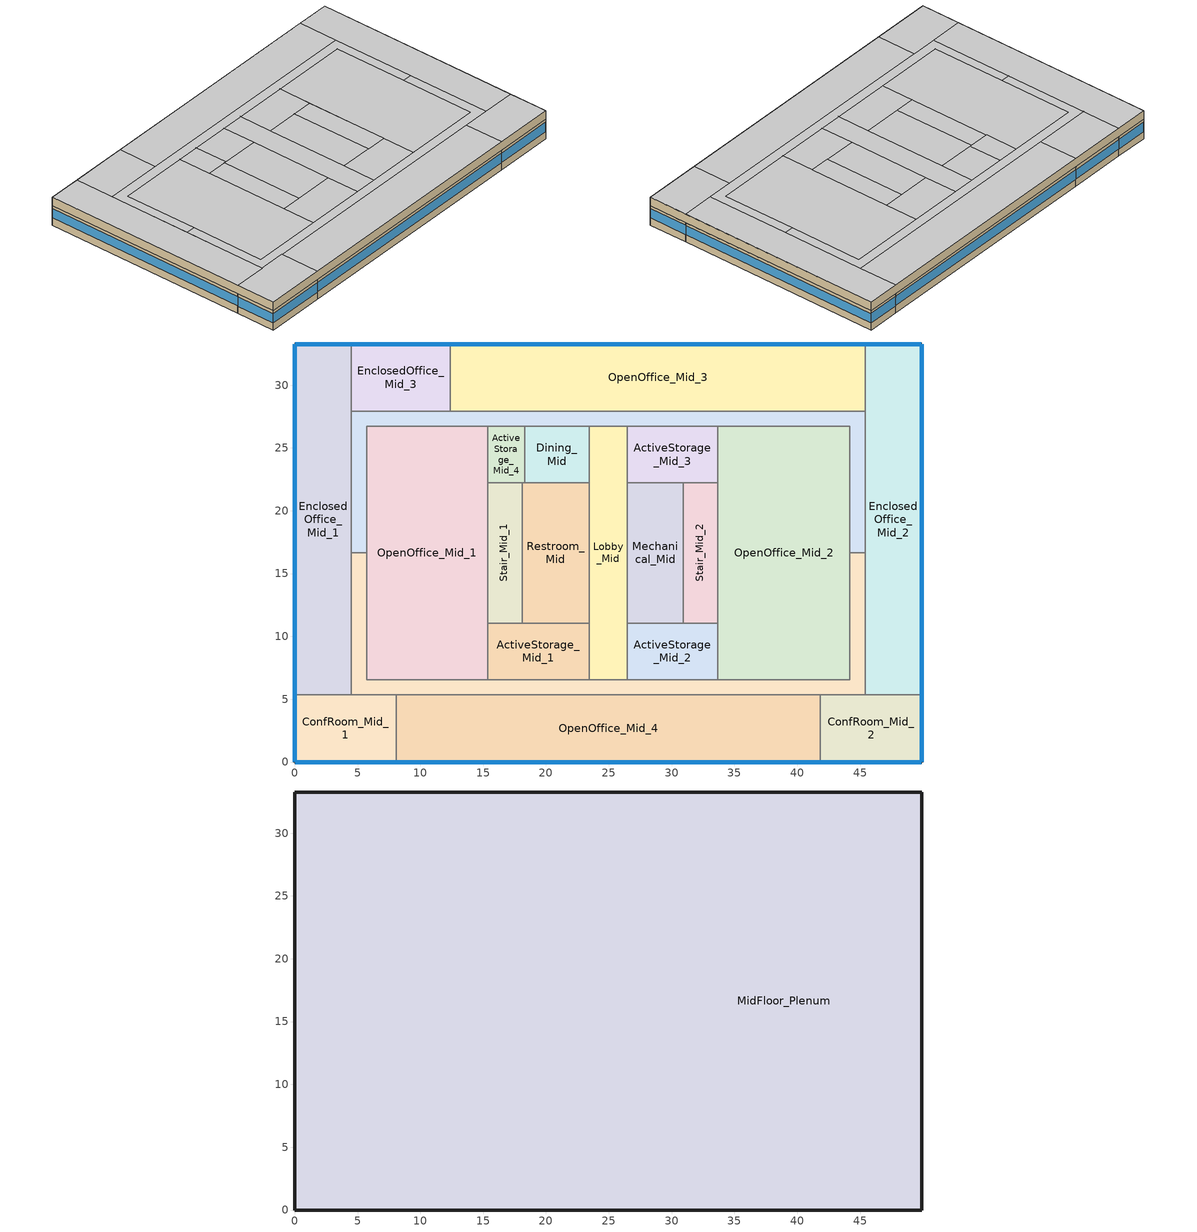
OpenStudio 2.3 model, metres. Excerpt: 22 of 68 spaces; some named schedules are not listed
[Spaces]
ActiveStorage_Mid_1
 floor to FirstFloor_Plenum: 23.43,11.04 23.43,6.56 15.35,6.56 15.35,11.04 z3.96
 wall to Restroom_Mid: 23.43,11.04 18.1,11.04 z3.96:6.71
 wall to OpenOffice_Mid_1: 15.35,11.04 15.35,6.56 z3.96:6.71
 wall to Corridor_Mid_1: 15.35,6.56 23.43,6.56 z3.96:6.71
 wall to Lobby_Mid: 23.43,6.56 23.43,11.04 z3.96:6.71
 wall to Stair_Mid_1: 18.1,11.04 15.35,11.04 z3.96:6.71
EnclosedOffice_Mid_1
 floor to FirstFloor_Plenum: 4.5,33.27 4.5,5.34 0,5.34 0,33.27 z3.96
 wall outside: 4.5,33.27 0,33.27 0,5.34 z3.96:6.71
 wall to EnclosedOffice_Mid_3: 4.5,27.93 4.5,33.27 z3.96:6.71
 wall to Corridor_Mid_2: 4.5,16.64 4.5,27.93 z3.96:6.71
 wall to ConfRoom_Mid_1: 0,5.34 4.5,5.34 z3.96:6.71
 wall to Corridor_Mid_1: 4.5,5.34 4.5,16.64 z3.96:6.71
 window: 4.48,33.27 0.03,33.27 z4.98:6.31; 0,33.25 0,5.37 z4.98:6.29
Corridor_Mid_1
 floor to FirstFloor_Plenum: 45.41,16.64 45.41,5.34 4.5,5.34 4.5,16.64 5.72,16.64 5.72,6.56 44.19,6.56 44.19,16.64 z3.96
 wall to Lobby_Mid: 26.48,6.56 23.43,6.56 z3.96:6.71
 wall to ConfRoom_Mid_2: 41.84,5.34 45.41,5.34 z3.96:6.71
 wall to OpenOffice_Mid_1: 15.35,6.56 5.72,6.56 5.72,16.64 z3.96:6.71
 wall to ConfRoom_Mid_1: 4.5,5.34 8.07,5.34 z3.96:6.71
 wall to ActiveStorage_Mid_2: 33.67,6.56 26.48,6.56 z3.96:6.71
 wall to OpenOffice_Mid_4: 8.07,5.34 16.57,5.34 33.34,5.34 41.84,5.34 z3.96:6.71
 wall to Corridor_Mid_2: 5.72,16.64 4.5,16.64 / 45.41,16.64 44.19,16.64 z3.96:6.71
 wall to OpenOffice_Mid_2: 44.19,16.64 44.19,6.56 33.67,6.56 z3.96:6.71
 wall to EnclosedOffice_Mid_2: 45.41,5.34 45.41,16.64 z3.96:6.71
OpenOffice_Mid_2
 floor to FirstFloor_Plenum: 44.19,26.71 44.19,6.56 33.67,6.56 33.67,26.71 z3.96
 wall to Corridor_Mid_2: 44.19,16.64 44.19,26.71 33.67,26.71 z3.96:6.71
 wall to ActiveStorage_Mid_2: 33.67,11.04 33.67,6.56 z3.96:6.71
 wall to Stair_Mid_2: 33.67,22.23 33.67,11.04 z3.96:6.71
 wall to ActiveStorage_Mid_3: 33.67,26.71 33.67,22.23 z3.96:6.71
ActiveStorage_Mid_2
 floor to FirstFloor_Plenum: 33.67,11.04 33.67,6.56 26.48,6.56 26.48,11.04 z3.96
 wall to Mechanical_Mid: 30.93,11.04 26.48,11.04 z3.96:6.71
 wall to Lobby_Mid: 26.48,11.04 26.48,6.56 z3.96:6.71
 wall to Stair_Mid_2: 33.67,11.04 30.93,11.04 z3.96:6.71
Stair_Mid_2
 floor to FirstFloor_Plenum: 33.67,22.23 33.67,11.04 30.93,11.04 30.93,22.23 z3.96
 wall to Mechanical_Mid: 30.93,22.23 30.93,11.04 z3.96:6.71
 wall to ActiveStorage_Mid_3: 33.67,22.23 30.93,22.23 z3.96:6.71
ActiveStorage_Mid_3
 floor to FirstFloor_Plenum: 33.67,26.71 33.67,22.23 26.48,22.23 26.48,26.71 z3.96
 wall to Mechanical_Mid: 26.48,22.23 30.93,22.23 z3.96:6.71
 wall to Lobby_Mid: 26.48,26.71 26.48,22.23 z3.96:6.71
 wall to Corridor_Mid_2: 33.67,26.71 26.48,26.71 z3.96:6.71
Lobby_Mid
 floor to FirstFloor_Plenum: 26.48,26.71 26.48,6.56 23.43,6.56 23.43,26.71 z3.96
 wall to Restroom_Mid: 23.43,22.23 23.43,11.04 z3.96:6.71
 wall to Mechanical_Mid: 26.48,11.04 26.48,22.23 z3.96:6.71
 wall to Dining_Mid: 23.43,26.71 23.43,22.23 z3.96:6.71
 wall to Corridor_Mid_2: 26.48,26.71 23.43,26.71 z3.96:6.71
Dining_Mid
 floor to FirstFloor_Plenum: 23.43,26.71 23.43,22.23 18.31,22.23 18.31,26.71 z3.96
 wall to Corridor_Mid_2: 23.43,26.71 18.31,26.71 z3.96:6.71
 wall to ActiveStorage_Mid_4: 18.31,26.71 18.31,22.23 z3.96:6.71
 wall to Restroom_Mid: 18.31,22.23 23.43,22.23 z3.96:6.71
ConfRoom_Mid_2
 floor to FirstFloor_Plenum: 49.91,5.34 49.91,0 41.84,0 41.84,5.34 z3.96
 wall outside: 41.84,0 49.91,0 49.91,5.34 z3.96:6.71
 wall to OpenOffice_Mid_4: 41.84,5.34 41.84,0 z3.96:6.71
 wall to EnclosedOffice_Mid_2: 49.91,5.34 45.41,5.34 z3.96:6.71
 window: 41.87,0 49.89,0 / 49.91,0.03 49.91,5.32 z4.98:6.3
Restroom_Mid
 floor to FirstFloor_Plenum: 23.43,22.23 23.43,11.04 18.1,11.04 18.1,22.23 z3.96
 wall to ActiveStorage_Mid_4: 18.31,22.23 18.1,22.23 z3.96:6.71
 wall to Stair_Mid_1: 18.1,22.23 18.1,11.04 z3.96:6.71
Mechanical_Mid
 floor to FirstFloor_Plenum: 30.93,22.23 30.93,11.04 26.48,11.04 26.48,22.23 z3.96
ConfRoom_Mid_1
 floor to FirstFloor_Plenum: 8.07,5.34 8.07,0 0,0 0,5.34 z3.96
 wall outside: 0,5.34 0,0 8.07,0 z3.96:6.71
 wall to OpenOffice_Mid_4: 8.07,0 8.07,5.34 z3.96:6.71
 window: 0.03,0 8.04,0 / 0,5.32 0,0.03 z4.98:6.3
ActiveStorage_Mid_4
 floor to FirstFloor_Plenum: 18.31,26.71 18.31,22.23 15.35,22.23 15.35,26.71 z3.96
 wall to Stair_Mid_1: 15.35,22.23 18.1,22.23 z3.96:6.71
 wall to Corridor_Mid_2: 18.31,26.71 15.35,26.71 z3.96:6.71
 wall to OpenOffice_Mid_1: 15.35,26.71 15.35,22.23 z3.96:6.71
Corridor_Mid_2
 floor to FirstFloor_Plenum: 45.41,27.93 45.41,16.64 44.19,16.64 44.19,26.71 5.72,26.71 5.72,16.64 4.5,16.64 4.5,27.93 z3.96
 wall to EnclosedOffice_Mid_3: 12.39,27.93 10.08,27.93 4.5,27.93 z3.96:6.71
 wall to OpenOffice_Mid_1: 5.72,16.64 5.72,26.71 15.35,26.71 z3.96:6.71
 wall to EnclosedOffice_Mid_2: 45.41,16.64 45.41,27.93 z3.96:6.71
 wall to OpenOffice_Mid_3: 45.41,27.93 12.39,27.93 z3.96:6.71
OpenOffice_Mid_1
 floor to FirstFloor_Plenum: 15.35,26.71 15.35,6.56 5.72,6.56 5.72,26.71 z3.96
 wall to Stair_Mid_1: 15.35,11.04 15.35,22.23 z3.96:6.71
EnclosedOffice_Mid_3
 floor to FirstFloor_Plenum: 12.39,33.27 12.39,27.93 4.5,27.93 4.5,33.27 z3.96
 wall outside: 12.39,33.27 4.5,33.27 z3.96:6.71
 wall to OpenOffice_Mid_3: 12.39,27.93 12.39,33.27 z3.96:6.71
 window: 12.37,33.27 4.53,33.27 z4.98:6.3
OpenOffice_Mid_3
 floor to FirstFloor_Plenum: 45.41,33.27 45.41,27.93 12.39,27.93 12.39,33.27 z3.96
 wall outside: 45.41,33.27 12.39,33.27 z3.96:6.71
 wall to EnclosedOffice_Mid_2: 45.41,27.93 45.41,33.27 z3.96:6.71
 window: 45.38,33.27 12.42,33.27 z4.98:6.29
EnclosedOffice_Mid_2
 floor to FirstFloor_Plenum: 49.91,33.27 49.91,5.34 45.41,5.34 45.41,33.27 z3.96
 wall outside: 49.91,5.34 49.91,33.27 45.41,33.27 z3.96:6.71
 window: 49.89,33.27 45.43,33.27 z4.98:6.31; 49.91,5.37 49.91,33.25 z4.98:6.29
Stair_Mid_1
 floor to FirstFloor_Plenum: 18.1,22.23 18.1,11.04 15.35,11.04 15.35,22.23 z3.96
OpenOffice_Mid_4
 floor to FirstFloor_Plenum: 41.84,5.34 41.84,0 8.07,0 8.07,5.34 z3.96
 wall outside: 8.07,0 41.84,0 z3.96:6.71
 window: 8.09,0 41.82,0 z4.98:6.29
MidFloor_Plenum
 floor to OpenOffice_Mid_4: 41.84,5.34 41.84,0 8.07,0 8.07,5.34 z6.71
 floor to ActiveStorage_Mid_1: 23.43,11.04 23.43,6.56 15.35,6.56 15.35,11.04 z6.71
 floor to ConfRoom_Mid_2: 49.91,5.34 49.91,0 41.84,0 41.84,5.34 z6.71
 floor to EnclosedOffice_Mid_3: 12.39,33.27 12.39,27.93 4.5,27.93 4.5,33.27 z6.71
 floor to OpenOffice_Mid_3: 45.41,33.27 45.41,27.93 12.39,27.93 12.39,33.27 z6.71
 floor to ConfRoom_Mid_1: 8.07,5.34 8.07,0 0,0 0,5.34 z6.71
 floor to Stair_Mid_1: 18.1,22.23 18.1,11.04 15.35,11.04 15.35,22.23 z6.71
 floor to Corridor_Mid_2: 45.41,27.93 45.41,16.64 44.19,16.64 44.19,26.71 5.72,26.71 5.72,16.64 4.5,16.64 4.5,27.93 z6.71
 floor to Dining_Mid: 23.43,26.71 23.43,22.23 18.31,22.23 18.31,26.71 z6.71
 floor to EnclosedOffice_Mid_2: 49.91,33.27 49.91,5.34 45.41,5.34 45.41,33.27 z6.71
 floor to OpenOffice_Mid_1: 15.35,26.71 15.35,6.56 5.72,6.56 5.72,26.71 z6.71
 floor to EnclosedOffice_Mid_1: 4.5,33.27 4.5,5.34 0,5.34 0,33.27 z6.71
 floor to ActiveStorage_Mid_4: 18.31,26.71 18.31,22.23 15.35,22.23 15.35,26.71 z6.71
 floor to Corridor_Mid_1: 45.41,16.64 45.41,5.34 4.5,5.34 4.5,16.64 5.72,16.64 5.72,6.56 44.19,6.56 44.19,16.64 z6.71
 floor to Restroom_Mid: 23.43,22.23 23.43,11.04 18.1,11.04 18.1,22.23 z6.71
 floor to OpenOffice_Mid_2: 44.19,26.71 44.19,6.56 33.67,6.56 33.67,26.71 z6.71
 floor to ActiveStorage_Mid_3: 33.67,26.71 33.67,22.23 26.48,22.23 26.48,26.71 z6.71
 floor to Lobby_Mid: 26.48,26.71 26.48,6.56 23.43,6.56 23.43,26.71 z6.71
 floor to Stair_Mid_2: 33.67,22.23 33.67,11.04 30.93,11.04 30.93,22.23 z6.71
 floor to ActiveStorage_Mid_2: 33.67,11.04 33.67,6.56 26.48,6.56 26.48,11.04 z6.71
 floor to Mechanical_Mid: 30.93,22.23 30.93,11.04 26.48,11.04 26.48,22.23 z6.71
 wall outside: 49.91,33.27 0,33.27 0,0 49.91,0 49.91,33.27 z6.71:7.92
 ceiling to EnclosedOffice_Top_1: 4.5,5.34 4.5,33.27 0,33.27 0,5.34 z7.92
 ceiling to ConfRoom_Top_1: 8.07,0 8.07,5.34 0,5.34 0,0 z7.92
 ceiling to Corridor_Top_1: 45.41,5.34 45.41,16.64 44.19,16.64 44.19,6.56 5.72,6.56 5.72,16.64 4.5,16.64 4.5,5.34 z7.92
 ceiling to OpenOffice_Top_4: 41.84,0 41.84,5.34 8.07,5.34 8.07,0 z7.92
 ceiling to Corridor_Top_2: 45.41,16.64 45.41,27.93 4.5,27.93 4.5,16.64 5.72,16.64 5.72,26.71 44.19,26.71 44.19,16.64 z7.92
 ceiling to ActiveStorage_Top_4: 18.31,22.23 18.31,26.71 15.35,26.71 15.35,22.23 z7.92
 ceiling to Dining_Top: 23.43,22.23 23.43,26.71 18.31,26.71 18.31,22.23 z7.92
 ceiling to ActiveStorage_Top_3: 33.67,22.23 33.67,26.71 26.48,26.71 26.48,22.23 z7.92
 ceiling to Stair_Top_2: 33.67,11.04 33.67,22.23 30.93,22.23 30.93,11.04 z7.92
 ceiling to EnclosedOffice_Top_3: 12.39,27.93 12.39,33.27 4.5,33.27 4.5,27.93 z7.92
 ceiling to OpenOffice_Top_1: 15.35,6.56 15.35,26.71 5.72,26.71 5.72,6.56 z7.92
 ceiling to OpenOffice_Top_3: 45.41,27.93 45.41,33.27 12.39,33.27 12.39,27.93 z7.92
 ceiling to Stair_Top_1: 18.1,11.04 18.1,22.23 15.35,22.23 15.35,11.04 z7.92
 ceiling to Restroom_Top: 23.43,11.04 23.43,22.23 18.1,22.23 18.1,11.04 z7.92
 ceiling to OpenOffice_Top_2: 44.19,6.56 44.19,26.71 33.67,26.71 33.67,6.56 z7.92
 ceiling to ActiveStorage_Top_1: 23.43,6.56 23.43,11.04 15.35,11.04 15.35,6.56 z7.92
 ceiling to ActiveStorage_Top_2: 33.67,6.56 33.67,11.04 26.48,11.04 26.48,6.56 z7.92
 ceiling to Mechanical_Top: 30.93,11.04 30.93,22.23 26.48,22.23 26.48,11.04 z7.92
 ceiling to EnclosedOffice_Top_2: 49.91,5.34 49.91,33.27 45.41,33.27 45.41,5.34 z7.92
 ceiling to Lobby_Top: 26.48,6.56 26.48,26.71 23.43,26.71 23.43,6.56 z7.92
 ceiling to ConfRoom_Top_2: 49.91,0 49.91,5.34 41.84,5.34 41.84,0 z7.92
[Building]
Building 1: Space Type=189.1-2009 - Office - OpenOffice - CZ4-8; Default Construction Set=189.1-2009 - CZ5 - Office
[Site]
Site 1
[ClimateZones]
Climate Zone Institution Name 2=CEC; Climate Zone Document Name 2=California Climate Zone Descriptions; Climate Zone Document Year 2=1995
[DefaultConstructionSet]
189.1-2009 - CZ5 - Office: Default Exterior Surface Constructions=Default Surface Constructions 13; Default Interior Surface Constructions=Default Surface Constructions 14; Default Ground Contact Surface Constructions=Default Surface Constructions 15; Default Exterior SubSurface Constructions=Default Sub Surface Constructions 9; Default Interior SubSurface Constructions=Default Sub Surface Constructions 10; Interior Partition Construction=Interior Partition
[DefaultSurfaceConstructions]
Name | Floor Construction | Wall Construction | Roof Ceiling Construction
Default Surface Constructions 13 | ExtSlabCarpet 4in ClimateZone 1-8 | ASHRAE 189.1-2009 ExtWall Mass ClimateZone 5 | ASHRAE 189.1-2009 ExtRoof IEAD ClimateZone 2-5
Default Surface Constructions 14 | Interior Floor | Interior Wall | Interior Ceiling
Default Surface Constructions 15 | ExtSlabCarpet 4in ClimateZone 1-8 | ExtSlabCarpet 4in ClimateZone 1-8 | ExtSlabCarpet 4in ClimateZone 1-8
[Construction]
ExtSlabCarpet 4in ClimateZone 1-8: MAT-CC05 4 HW CONCRETE, CP02 CARPET PAD
Interior Floor: F16 Acoustic tile, F05 Ceiling air space resistance, M11 100mm lightweight concrete
Interior Wall: G01a 19mm gypsum board, F04 Wall air space resistance, G01a 19mm gypsum board
Interior Ceiling: M11 100mm lightweight concrete, F05 Ceiling air space resistance, F16 Acoustic tile
Exterior Door: F08 Metal surface, I01 25mm insulation board
Interior Window: Clear 3mm
Interior Door; Interior Partition: G05 25mm wood
ASHRAE 189.1-2009 ExtRoof IEAD ClimateZone 2-5: Roof Membrane, Roof Insulation [21], Metal Decking
ASHRAE 189.1-2009 ExtWindow ClimateZone 4-5: Theoretical Glass [207]
ASHRAE 189.1-2009 ExtWall Mass ClimateZone 5: 1IN Stucco, 8IN Concrete HW, Wall Insulation [40], 1/2IN Gypsum
[Material] Thermal Absorptance=0.9
Name | Roughness | Thickness {m} | Conductivity {W/m-K} | Density {kg/m3} | Specific Heat {J/kg-K} | Solar Absorptance | Visible Absorptance
MAT-CC05 4 HW CONCRETE | Rough | 0.1016 | 1.311 | 2240 | 836.8 | 0.85 | 0.85
1IN Stucco | Smooth | 0.0253 | 0.6918 | 1858 | 837 | 0.92 | 0.92
8IN Concrete HW | MediumRough | 0.2033 | 1.7296 | 2243 | 837 | 0.65 | 0.65
1/2IN Gypsum | Smooth | 0.0127 | 0.16 | 784.9 | 830 | 0.4 | 0.4
Roof Membrane | VeryRough | 0.0095 | 0.16 | 1121.29 | 1460 | 0.7 | 0.7
Metal Decking | MediumSmooth | 0.0015 | 45.006 | 7680 | 418.4 | 0.6 | 0.6
F16 Acoustic tile | MediumSmooth | 0.0191 | 0.06 | 368 | 590 | 0.3 | 0.3
M11 100mm lightweight concrete | MediumRough | 0.1016 | 0.53 | 1280 | 840 | 0.5 | 0.5
G01a 19mm gypsum board | MediumSmooth | 0.019 | 0.16 | 800 | 1090 | 0.4 | 0.4
F08 Metal surface | Smooth | 0.0008 | 45.28 | 7824 | 500 | 0.7 | 0.7
I01 25mm insulation board | MediumRough | 0.0254 | 0.03 | 43 | 1210 | 0.6 | 0.6
G05 25mm wood | MediumSmooth | 0.0254 | 0.15 | 608 | 1630 | 0.5 | 0.5
Roof Insulation [21] | MediumRough | 0.2105 | 0.049 | 265 | 836.8 | 0.7 | 0.7
Wall Insulation [40] | MediumRough | 0.0794 | 0.0432 | 91 | 837 | 0.5 | 0.5
[Material:NoMass]
CP02 CARPET PAD: Roughness=Smooth; Thermal Resistance {m2-K/W}=0.1; Thermal Absorptance=0.9; Solar Absorptance=0.8; Visible Absorptance=0.8
[Material:AirGap]
Name | Thermal Resistance {m2-K/W}
F05 Ceiling air space resistance | 0.18
F04 Wall air space resistance | 0.15
[DefaultSubSurfaceConstructions]
Name | Fixed Window Construction | Operable Window Construction | Door Construction | Tubular Daylight Dome Construction | Tubular Daylight Diffuser Construction
Default Sub Surface Constructions 9 | ASHRAE 189.1-2009 ExtWindow ClimateZone 4-5 | ASHRAE 189.1-2009 ExtWindow ClimateZone 4-5 | Exterior Door | Interior Window | Interior Window
Default Sub Surface Constructions 10 | Interior Window | Interior Window | Interior Door
[WindowMaterial:Glazing] Optical Data Type=SpectralAverage; Thickness {m}=0.003; Back Side Solar Reflectance at Normal Incidence=0; Back Side Visible Reflectance at Normal Incidence=0; Infrared Transmittance at Normal Incidence=0; Dirt Correction Factor for Solar and Visible Transmittance=1; Solar Diffusing=No
Name | Solar Transmittance at Normal Incidence | Front Side Solar Reflectance at Normal Incidence | Visible Transmittance at Normal Incidence | Front Side Visible Reflectance at Normal Incidence | Front Side Infrared Hemispherical Emissivity | Back Side Infrared Hemispherical Emissivity | Conductivity {W/m-K}
Clear 3mm | 0.837 | 0.075 | 0.898 | 0.081 | 0.84 | 0.84 | 0.9
Theoretical Glass [207] | 0.3311 | 0.6189 | 0.44 | 0.51 | 0.9 | 0.9 | 0.0133
[SpaceType]
189.1-2009 - Office - OpenOffice - CZ4-8: Default Schedule Set=189.1-2009 - Office - OpenOffice - CZ4-8 Schedule Set; Design Specification Outdoor Air Object=189.1-2009 - Office - OpenOffice - CZ4-8 Ventilation; Standards Building Type=Office; Standards Space Type=OpenOffice
[DefaultScheduleSet]
189.1-2009 - Office - OpenOffice - CZ4-8 Schedule Set: Number of People Schedule=Office Work Occ; People Activity Level Schedule=Office Activity; Lighting Schedule=Office Bldg Light; Electric Equipment Schedule=Office Bldg Equip; Infiltration Schedule=Office Infil Quarter On
[Lights:Definition]
189.1-2009 - Office - OpenOffice - CZ4-8 Lights Definition: Design Level Calculation Method=Watts/Area; Watts per Space Floor Area {W/m2}=10.6563
[Lights]
189.1-2009 - Office - OpenOffice - CZ4-8 Lights: Lights Definition=189.1-2009 - Office - OpenOffice - CZ4-8 Lights Definition; Space or SpaceType=189.1-2009 - Office - OpenOffice - CZ4-8
[DesignSpecification:OutdoorAir]
189.1-2009 - Office - OpenOffice - CZ4-8 Ventilation: Outdoor Air Method=Sum; Outdoor Air Flow per Person {m3/s-person}=0.00943895
[People:Definition]
189.1-2009 - Office - OpenOffice - CZ4-8 People Definition: Number of People Calculation Method=People/Area; People per Space Floor Area {person/m2}=0.0565105; Fraction Radiant=0.3
[People]
189.1-2009 - Office - OpenOffice - CZ4-8 People: People Definition=189.1-2009 - Office - OpenOffice - CZ4-8 People Definition; Space or SpaceType=189.1-2009 - Office - OpenOffice - CZ4-8
[SpaceInfiltration:DesignFlowRate]
189.1-2009 - Office - OpenOffice - CZ4-8 Infiltration: Space or SpaceType=189.1-2009 - Office - OpenOffice - CZ4-8; Design Flow Rate Calculation Method=Flow/ExteriorArea; Flow per Exterior Surface Area {m3/s-m2}=0.000226568
[ElectricEquipment:Definition]
189.1-2009 - Office - OpenOffice - CZ4-8 Electric Equipment Definition: Design Level Calculation Method=Watts/Area; Watts per Space Floor Area {W/m2}=7.64238
[ElectricEquipment]
189.1-2009 - Office - OpenOffice - CZ4-8 Electric Equipment: Electric Equipment Definition=189.1-2009 - Office - OpenOffice - CZ4-8 Electric Equipment Definition; Space or SpaceType=189.1-2009 - Office - OpenOffice - CZ4-8
[Space]
ActiveStorage_Mid_1; EnclosedOffice_Mid_1; Corridor_Mid_1; OpenOffice_Mid_2; ActiveStorage_Mid_2; Stair_Mid_2; ActiveStorage_Mid_3; Lobby_Mid; Dining_Mid; ConfRoom_Mid_2; Restroom_Mid; Mechanical_Mid; ConfRoom_Mid_1; ActiveStorage_Mid_4; Corridor_Mid_2; OpenOffice_Mid_1; EnclosedOffice_Mid_3; OpenOffice_Mid_3; EnclosedOffice_Mid_2; Stair_Mid_1; OpenOffice_Mid_4; MidFloor_Plenum
[Schedule:Ruleset]
Name | Default Day Schedule | Summer Design Day Schedule | Winter Design Day Schedule
Office Bldg Light | Office Bldg Light Default Schedule | Office Bldg Light Summer Design Day | Office Bldg Light Winter Design Day
Office Activity | Office Activity Default Schedule | Office Activity Summer Design Day | Office Activity Winter Design Day
Office Infil Quarter On | Office Infil Quarter On Default Schedule | Office Infil Quarter On Summer Design Day | Office Infil Quarter On Winter Design Day
Office Bldg Equip | Office Bldg Equip Default Schedule | Office Bldg Equip Summer Design Day | Office Bldg Equip Winter Design Day
Office Work Occ | Office Bldg Occ Default Schedule | Office Bldg Occ Summer Design Day | Office Bldg Occ Winter Design Day
[Schedule:Day]
Office Bldg Light Default Schedule: 5, 0, 0.05, 7, 0, 0.1, 8, 0, 0.3, 17, 0, 0.9, 18, 0, 0.7, 20, 0, 0.5, 22, 0, 0.3, 23, 0, 0.1, 24, 0, 0.05
Office Bldg Light Summer Design Day; Office Bldg Equip Summer Design Day: 24, 0, 1
Office Bldg Light Winter Design Day; Office Bldg Equip Winter Design Day; Office Bldg Occ Winter Design Day; Office Bldg Occ Rule 1 Day Schedule: 24, 0, 0
Office Bldg Light Rule 1 Day Schedule: 24, 0, 0.05
Office Bldg Light Rule 2 Day Schedule: 6, 0, 0.05, 8, 0, 0.1, 14, 0, 0.5, 17, 0, 0.15, 24, 0, 0.05
Office Activity Default Schedule; Office Activity Summer Design Day; Office Activity Winter Design Day: 24, 0, 132
Office Infil Quarter On Default Schedule; Office Infil Quarter On Summer Design Day: 6, 0, 1, 22, 0, 0.25, 24, 0, 1
Office Infil Quarter On Winter Design Day: 6, 0, 1, 18, 0, 0.25, 24, 0, 1
Office Bldg Equip Default Schedule: 8, 0, 0.4, 12, 0, 0.9, 13, 0, 0.8, 17, 0, 0.9, 18, 0, 0.8, 20, 0, 0.6, 22, 0, 0.5, 24, 0, 0.4
Office Bldg Equip Rule 1 Day Schedule: 24, 0, 0.3
Office Bldg Equip Rule 2 Day Schedule: 6, 0, 0.3, 8, 0, 0.4, 14, 0, 0.5, 17, 0, 0.35, 24, 0, 0.3
Office Bldg Occ Default Schedule: 6, 0, 0, 7, 0, 0.1, 8, 0, 0.2, 12, 0, 0.85, 13, 0, 0.5, 17, 0, 0.85, 18, 0, 0.7, 20, 0, 0.4, 22, 0, 0.1, 24, 0, 0.05
Office Bldg Occ Summer Design Day: 6, 0, 0, 22, 0, 1, 24, 0, 0.05
Office Bldg Occ Rule 2 Day Schedule: 6, 0, 0, 8, 0, 0.1, 14, 0, 0.4, 17, 0, 0.1, 24, 0, 0
[Schedule:Rule] Apply Monday=No; Apply Tuesday=No; Apply Wednesday=No; Apply Thursday=No; Apply Friday=No; Date Specification Type=DateRange; Start Month=1; Start Day=1; End Month=12; End Day=31
Name | Schedule Ruleset | Rule Order | Day Schedule | Apply Sunday | Apply Saturday
Office Bldg Light Rule 1 | Office Bldg Light | 0 | Office Bldg Light Rule 1 Day Schedule | Yes | No
Office Bldg Light Rule 2 | Office Bldg Light | 1 | Office Bldg Light Rule 2 Day Schedule | No | Yes
Office Infil Quarter On Rule 1 | Office Infil Quarter On | 0 | Office Infil Quarter On Rule 1 Day Schedule | Yes | No
Office Infil Quarter On Rule 2 | Office Infil Quarter On | 1 | Office Infil Quarter On Rule 2 Day Schedule | No | Yes
Office Bldg Equip Rule 1 | Office Bldg Equip | 0 | Office Bldg Equip Rule 1 Day Schedule | Yes | No
Office Bldg Equip Rule 2 | Office Bldg Equip | 1 | Office Bldg Equip Rule 2 Day Schedule | No | Yes
Office Work Occ Rule 1 | Office Work Occ | 0 | Office Bldg Occ Rule 1 Day Schedule | Yes | No
Office Work Occ Rule 2 | Office Work Occ | 1 | Office Bldg Occ Rule 2 Day Schedule | No | Yes
